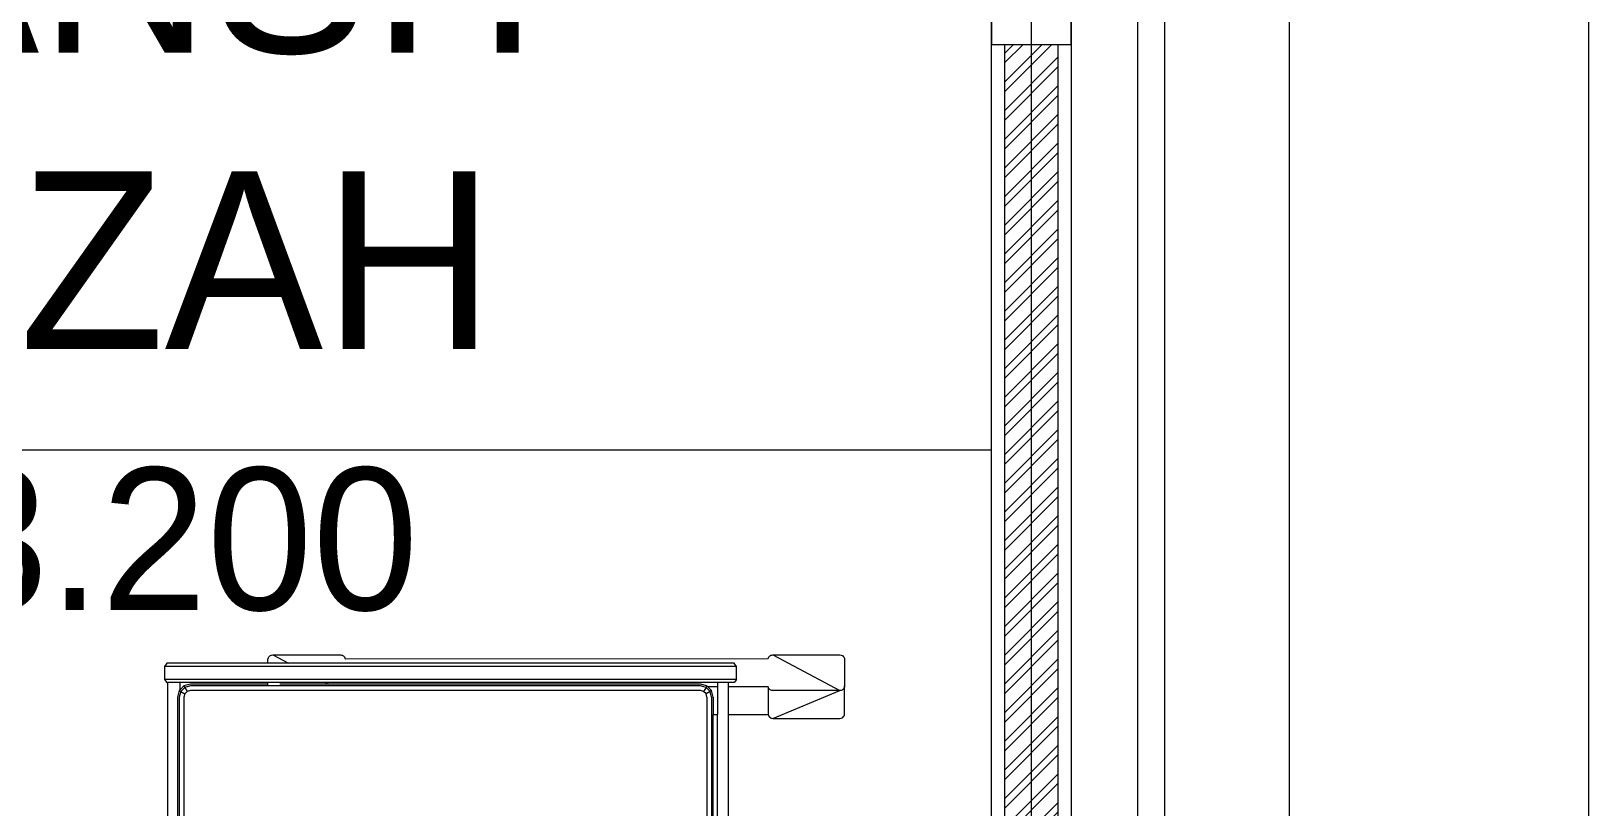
# Model space of a CAD drawing. Header units: millimetres. Extents: x -280308 to 6402717, y -14 to 2073074.
# Drawn here: x 20429 to 23359, y 258721 to 260179 of the extents above; entities that cross this region are included whole.
import ezdxf
from ezdxf.enums import TextEntityAlignment as Align

# ---------------------------------------------------------------- set-up
doc = ezdxf.new("R2010")
doc.units = ezdxf.units.MM
for name, pattern in [('ACAD_ISO08W100', [36, 24, -3, 6, -3]), ('DASHED2', [0.375, 0.25, -0.125]), ('I02_HIDDEN', [6, 4, -2])]:
    doc.linetypes.add(name, pattern=pattern)
doc.layers.get('0').update_dxf_attribs({"lineweight": 0})
for name, color, linetype, lineweight in [('A-ALINE-3', 111, 'Continuous', 15), ('A-ALINE-6', 117, 'Continuous', 9), ('A-ANNOTATION', 144, 'Continuous', 0), ('A-FURN-EQPM', 177, 'Continuous', 0), ('A-Z22-T-Anno_Text', 152, 'Continuous', 9), ('A-Z774-E-Hidden', 142, 'I02_HIDDEN', 0)]:
    doc.layers.add(name, color=color, linetype=linetype, lineweight=lineweight)
doc.layers.add('A-FILL-1', color=7, linetype='Continuous', lineweight=0, true_color=0x454545)
doc.layers.add('A-TEXT', color=254, linetype='Continuous')
doc.styles.add('Annotative', font='arial.ttf', dxfattribs={"height": 1.25})
doc.styles.get("Standard").update_dxf_attribs({"font": 'arial.ttf'})
doc.styles.add('TGF_A', font='arial.ttf')

# ---------------------------------------------------------------- blocks, each defined once
blk = doc.blocks.new('*U553')
at = {"layer": 'A-ANNOTATION', "linetype": 'ACAD_ISO08W100', "ltscale": 0.25}
blk.add_lwpolyline([(0, -5), (0, -90.6063)], dxfattribs=at)
at = {"layer": 'A-TEXT'}
blk.add_attdef('N', text='', height=0.9, dxfattribs=at).set_placement((0, 2.75), align=Align.MIDDLE_CENTER)
blk = doc.blocks.new('A$Cf37525da')
at = {"color": 124, "xscale": -360.0000000000001, "yscale": 360.0000000000001, "zscale": 360.0000000000001, "rotation": 180}
blk.add_blockref('*U553', (0, -25949.3), dxfattribs=at)
blk = doc.blocks.new('A$C869c044f')
at = {"layer": 'A-FILL-1', "ltscale": 0.25}
h = blk.add_hatch(dxfattribs=at)
h.set_pattern_fill('ANSI32', color=256, scale=4, angle=180)
h.set_pattern_definition([(225, (177445.378, -51524.814), (26.940768, -26.940768), []), (225, (177427.417, -51524.814), (26.940768, -26.940768), [])])
h.paths.add_polyline_path([(72867.2, -33870.2), (72767.2, -33870.2), (72767.2, -35057.7), (72867.2, -35057.7)])
h.paths.add_polyline_path([(72867.2, -31345.1), (72767.2, -31345.1), (72767.2, -32870.2), (72867.2, -32870.2)])
h.paths.add_polyline_path([(72767.2, -16495.2), (72867.2, -16495.2), (72867.2, -15607.7), (72767.2, -15607.7)])
h.paths.add_polyline_path([(72767.2, -19170.2), (72867.2, -19170.2), (72867.2, -17495.2), (72767.2, -17495.2)])
h.paths.add_polyline_path([(72767.2, -25207.7), (72867.2, -25207.7), (72867.2, -20170.2), (72767.2, -20170.2)])
h.paths.add_polyline_path([(72867.2, -26207.7), (72767.2, -26207.7), (72767.2, -30345.1), (72867.2, -30345.1)])
at = {"ltscale": 0.25}
blk.add_lwpolyline([(64341.7, -14857.7), (72282.2, -14857.7), (72282.2, -14907.7), (72322.2, -14907.7), (72322.2, -14857.7), (73282.2, -14857.7), (73282.2, -14907.7), (73302.2, -14907.7), (73302.2, -35783.8), (63302.2, -35783.8)], dxfattribs=at)
blk.add_lwpolyline([(73017.2, -29507.7), (73067.2, -29507.7), (73067.2, -34707.7), (73017.2, -34707.7)], close=True, dxfattribs=at)
at = {"layer": 'A-ALINE-3', "linetype": 'Continuous'}
for points in [[(72767.2, -32870.2), (72767.2, -31345.1)], [(72867.2, -31345.1), (72867.2, -32870.2)]]:
    blk.add_lwpolyline(points, dxfattribs=at)
at = {"layer": 'A-ALINE-6'}
for points in [[(72742.2, -35057.7), (72742.2, -15607.7), (72892.2, -15607.7), (72892.2, -35057.7)], [(72742.2, -30345.1), (72742.2, -31345.1), (72892.2, -31345.1), (72892.2, -30345.1)]]:
    blk.add_lwpolyline(points, close=True, dxfattribs=at)
blk = doc.blocks.new('A$C872eac23')
at = {"color": 0, "linetype": 'ByBlock', "lineweight": -2}
for p, q in [((-0.4909, -2.1111), (-0.4909, -0.0817)), ((-0.4821, -2.1111), (-0.4821, -0.0817)), ((0.5013, -2.1111), (0.5013, -1.6716)), ((0.5101, -2.1111), (0.5101, -1.6716)), ((0.5133, -2.1111), (0.5133, -1.6716)), ((-0.5224, -1.7896), (-0.5224, -2.0781)), ((-0.5019, -1.7896), (-0.5019, -2.0781)), ((-0.4941, -1.7896), (-0.4941, -2.0781)), ((0.5317, -1.8641), (0.5317, -2.1382)), ((-0.7409, -2.0779), (-0.7411, -2.0799)), ((-0.7402, -2.076), (-0.7409, -2.0779)), ((-0.7392, -2.0744), (-0.7402, -2.076)), ((-0.7378, -2.073), (-0.7392, -2.0744)), ((-0.7362, -2.0719), (-0.7378, -2.073)), ((-0.7343, -2.0713), (-0.7362, -2.0719)), ((-0.7323, -2.071), (-0.7343, -2.0713)), ((-0.6059, -2.071), (-0.7323, -2.1233)), ((-0.6059, -2.071), (-0.7323, -2.071)), ((-0.6042, -2.0712), (-0.6059, -2.071)), ((-0.6025, -2.0717), (-0.6042, -2.0712)), ((-0.601, -2.0725), (-0.6025, -2.0717)), ((-0.5997, -2.0736), (-0.601, -2.0725)), ((-0.5986, -2.0749), (-0.5997, -2.0736)), ((-0.5978, -2.0764), (-0.5986, -2.0749)), ((-0.5973, -2.0781), (-0.5978, -2.0764)), ((-0.5973, -2.1303), (-0.5973, -2.0781)), ((-0.5224, -2.0781), (-0.5973, -2.0781)), ((-0.5224, -2.0781), (-0.5224, -2.1303)), ((-0.4941, -2.0781), (-0.5019, -2.0781)), ((-0.5019, -2.1303), (-0.5019, -2.0781)), ((-0.4941, -2.1111), (-0.4941, -2.0781)), ((-0.7411, -2.0799), (-0.7411, -2.1321)), ((-0.7411, -2.1321), (-0.7409, -2.1301)), ((-0.7411, -2.1814), (-0.7411, -2.1321)), ((-0.7409, -2.1301), (-0.7402, -2.1283)), ((-0.7402, -2.1283), (-0.7392, -2.1266)), ((-0.7392, -2.1266), (-0.7378, -2.1252)), ((-0.7378, -2.1252), (-0.7362, -2.1242)), ((-0.7362, -2.1242), (-0.7343, -2.1235)), ((-0.7343, -2.1235), (-0.7323, -2.1233)), ((-0.7323, -2.1233), (-0.6059, -2.1233)), ((-0.6059, -2.1903), (-0.7323, -2.1233)), ((-0.6059, -2.1233), (-0.6042, -2.1235)), ((-0.6042, -2.1235), (-0.6025, -2.124)), ((-0.6025, -2.124), (-0.601, -2.1248)), ((-0.601, -2.1248), (-0.5997, -2.1259)), ((-0.5997, -2.1259), (-0.5986, -2.1272)), ((-0.5986, -2.1272), (-0.5978, -2.1287)), ((-0.5978, -2.1287), (-0.5973, -2.1303)), ((-0.5973, -2.1303), (-0.5224, -2.1303)), ((-0.5378, -2.1439), (-0.5333, -2.1382)), ((-0.5333, -2.1382), (-0.5224, -2.1382)), ((-0.5224, -2.1303), (-0.5224, -2.1382)), ((-0.5224, -2.1382), (-0.5019, -2.1382)), ((-0.5019, -2.1303), (-0.4837, -2.1303)), ((-0.5019, -2.1382), (-0.5019, -2.1303)), ((-0.5019, -2.1382), (0.2351, -2.1382)), ((-0.4941, -2.1111), (-0.4909, -2.1232)), ((-0.4909, -2.1111), (-0.4881, -2.1215)), ((-0.4909, -2.1232), (-0.4881, -2.1215)), ((-0.4909, -2.1232), (-0.4837, -2.1303)), ((-0.4881, -2.1215), (-0.4805, -2.1171)), ((-0.4881, -2.1215), (-0.4805, -2.1292)), ((-0.4837, -2.1303), (-0.4821, -2.132)), ((-0.4821, -2.1111), (-0.4805, -2.1171)), ((-0.4821, -2.132), (-0.4805, -2.1292)), ((-0.4821, -2.132), (-0.47, -2.1352)), ((-0.4805, -2.1171), (-0.476, -2.1215)), ((-0.4805, -2.1292), (-0.476, -2.1215)), ((-0.4805, -2.1292), (-0.47, -2.132)), ((-0.476, -2.1215), (-0.47, -2.1232)), ((-0.47, -2.1232), (0.4892, -2.1232)), ((-0.47, -2.132), (0.4892, -2.132)), ((-0.47, -2.1352), (0.2295, -2.1352)), ((0.2351, -2.1382), (0.2295, -2.1352)), ((0.2295, -2.1352), (0.3208, -2.1352)), ((0.2351, -2.1382), (0.3433, -2.1382)), ((0.3433, -2.1333), (0.3433, -2.1352)), ((0.3433, -2.1352), (0.4892, -2.1352)), ((0.3433, -2.1352), (0.3433, -2.1382)), ((0.3433, -2.1382), (0.5084, -2.1382)), ((0.4892, -2.1232), (0.4952, -2.1215)), ((0.4892, -2.132), (0.4996, -2.1292)), ((0.4892, -2.1352), (0.5013, -2.132)), ((0.4952, -2.1215), (0.4996, -2.1171)), ((0.4996, -2.1292), (0.4952, -2.1215)), ((0.4996, -2.1171), (0.5013, -2.1111)), ((0.5073, -2.1215), (0.4996, -2.1171)), ((0.4996, -2.1292), (0.5073, -2.1215)), ((0.5013, -2.132), (0.4996, -2.1292)), ((0.5013, -2.132), (0.5084, -2.1248)), ((0.5073, -2.1215), (0.5101, -2.1111)), ((0.5101, -2.1232), (0.5073, -2.1215)), ((0.5084, -2.1248), (0.5101, -2.1232)), ((0.5084, -2.1248), (0.5084, -2.1382)), ((0.5084, -2.1382), (0.5317, -2.1382)), ((0.5101, -2.1232), (0.5133, -2.1111)), ((0.5335, -2.1382), (0.5317, -2.1382)), ((0.538, -2.1439), (0.5335, -2.1382)), ((-0.5378, -2.1439), (-0.5378, -2.1688)), ((-0.5378, -2.1439), (0.538, -2.1439)), ((0.538, -2.1688), (0.538, -2.1439)), ((-0.7409, -2.1835), (-0.7411, -2.1814)), ((-0.7402, -2.1853), (-0.7409, -2.1835)), ((-0.7392, -2.187), (-0.7402, -2.1853)), ((-0.7378, -2.1883), (-0.7392, -2.187)), ((-0.7362, -2.1894), (-0.7378, -2.1883)), ((-0.7343, -2.19), (-0.7362, -2.1894)), ((-0.7323, -2.1903), (-0.7343, -2.19)), ((-0.6059, -2.1903), (-0.7323, -2.1903)), ((-0.6042, -2.1901), (-0.6059, -2.1903)), ((-0.6025, -2.1896), (-0.6042, -2.1901)), ((-0.601, -2.1888), (-0.6025, -2.1896)), ((-0.5997, -2.1877), (-0.601, -2.1888)), ((-0.5986, -2.1864), (-0.5997, -2.1877)), ((-0.5978, -2.1849), (-0.5986, -2.1864)), ((-0.5973, -2.1833), (-0.5978, -2.1849)), ((0.1981, -2.1832), (-0.5973, -2.1833)), ((-0.5378, -2.1688), (-0.5333, -2.1746)), ((-0.5378, -2.1688), (0.538, -2.1688)), ((-0.5333, -2.1746), (0.3045, -2.1746)), ((0.1986, -2.1849), (0.1981, -2.1832)), ((0.1995, -2.1864), (0.1986, -2.1849)), ((0.2005, -2.1877), (0.1995, -2.1864)), ((0.2018, -2.1888), (0.2005, -2.1877)), ((0.2033, -2.1896), (0.2018, -2.1888)), ((0.205, -2.1901), (0.2033, -2.1896)), ((0.2068, -2.1903), (0.205, -2.1901)), ((0.3344, -2.1903), (0.2068, -2.1903)), ((0.3344, -2.1903), (0.3045, -2.1746)), ((0.3045, -2.1746), (0.3433, -2.1746)), ((0.3365, -2.19), (0.3344, -2.1903)), ((0.3383, -2.1894), (0.3365, -2.19)), ((0.34, -2.1883), (0.3383, -2.1894)), ((0.3414, -2.187), (0.34, -2.1883)), ((0.3424, -2.1853), (0.3414, -2.187)), ((0.3431, -2.1835), (0.3424, -2.1853)), ((0.3433, -2.1814), (0.3431, -2.1835)), ((0.3433, -2.1746), (0.3433, -2.1814)), ((0.3433, -2.1746), (0.5335, -2.1746)), ((0.5335, -2.1746), (0.538, -2.1688))]:
    blk.add_line(p, q, dxfattribs=at)
blk = doc.blocks.new('A$C0d7ccbfc')
at = {"color": 0, "linetype": 'DASHED2', "lineweight": -2, "ltscale": 5}
blk.add_lwpolyline([(53600, -10025), (51675, -10025), (51675, -12900), (53600, -12900)], close=True, dxfattribs=at)
at = {"color": 0, "linetype": 'ByBlock', "lineweight": -2, "xscale": 1000.000000000002, "yscale": 1000.000000000002, "zscale": 1000.000000000002, "rotation": 180}
blk.add_blockref('A$C872eac23', (52582.7, -12600), dxfattribs=at)
blk = doc.blocks.new('*U515')
at = {"layer": 'A-Z774-E-Hidden', "color": 0, "lineweight": -2}
blk.add_lwpolyline([(0, -6.27594), (5.16393, -6.27594, 0.414214), (5.28893, -6.15094), (5.28893, -1.09583, 0.414214), (5.16393, -0.97083), (0, -0.97083), (-1.93589, -0.97083, 0.414214), (-2.06089, -1.09583), (-2.06089, -6.15094, 0.414214), (-1.93589, -6.27594)], format="xyb", close=True, dxfattribs=at)
at = {"color": 7, "lineweight": -2, "style": 'TGF_A', "flags": 8}
for tag, height, p in [('NOTE1', 0.0625, (0, 0.3375)), ('DET', 0.09375, (0, 0.09612)), ('SHT', 0.075, (0, -0.10211)), ('NOTE2', 0.0625, (0, -0.39942))]:
    blk.add_attdef(tag, text='', height=height, dxfattribs=at).set_placement(p, align=Align.MIDDLE)
blk = doc.blocks.new('bb')
at = {"ltscale": 0.25}
blk.add_blockref('A$Cf37525da', (22310.4, 276041.5), dxfattribs=at)
blk.add_blockref('A$C869c044f', (-50506.8, 291499.2), dxfattribs=at)
at = {"layer": 'A-FURN-EQPM', "ltscale": 0.25}
blk.add_blockref('A$C0d7ccbfc', (-31364.6, 269416.5), dxfattribs=at)
at = {"layer": 'A-Z22-T-Anno_Text', "color": 124, "lineweight": 20, "xscale": 4266.666666600002, "yscale": 4266.666666600002, "zscale": 4266.666666600002}
blk.add_blockref('*U515', (792.6, 281685.7), dxfattribs=at)
at = {"layer": 'A-TEXT', "ltscale": 0.25, "insert": (17617.1, 260472.6), "char_height": 267.3, "attachment_point": 1, "style": 'Annotative'}
blk.add_mtext_dynamic_manual_height_columns('\\pxqc;{\\fCentury Gothic|b0|i0|c0|p34;\\H1.25x;R.TRANSIT\\PJENAZAH\\P\\H0.8x;FFL -3.200}', width=5332.382, gutter_width=1670.6, heights=[0], dxfattribs=at)

msp = doc.modelspace()

# ---------------------------------------------------------------- block references
msp.add_blockref('bb', (0, 0))

doc.saveas('drawing.dxf')
